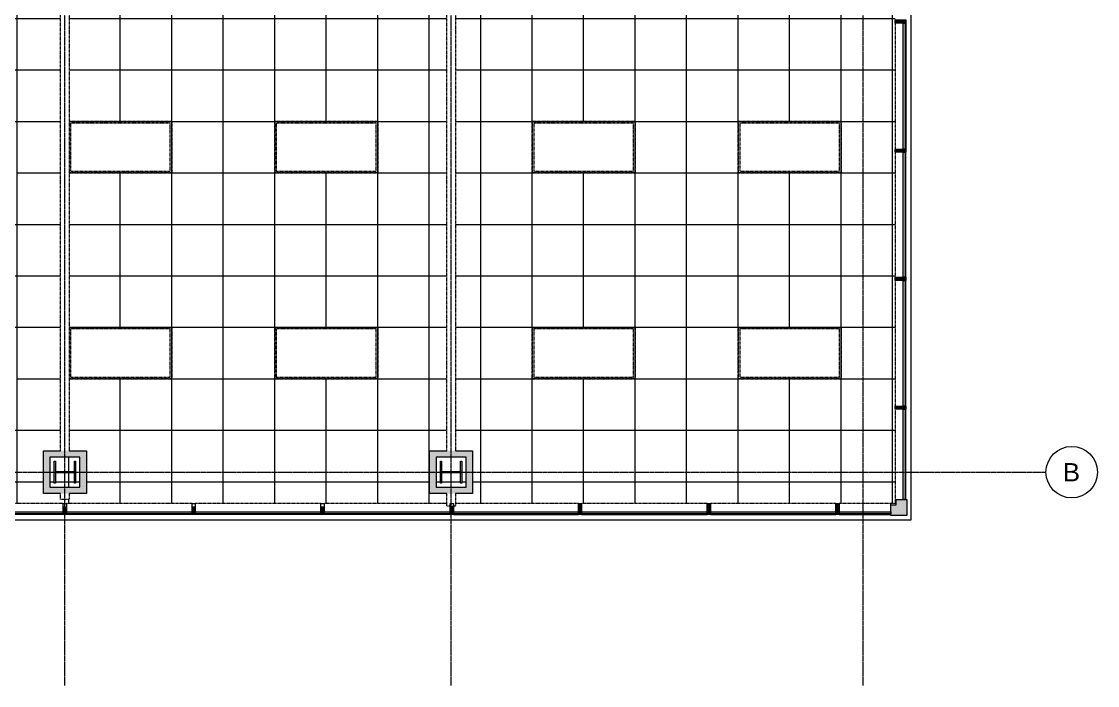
# Model space of a CAD drawing. Header units: inches. Extents: x -1263 to 2214, y -160 to 2229.
# Drawn here: x 1003 to 1504, y 640 to 950 of the extents above; entities that cross this region are included whole.
import ezdxf

# ---------------------------------------------------------------- set-up
doc = ezdxf.new("R2010")
doc.units = ezdxf.units.IN
doc.header["$MEASUREMENT"] = 0
doc.linetypes.add('Demolished', pattern=[0.1875, 0.125, -0.0625])
doc.linetypes.add('Grid Line 1_2_', pattern=[0.875, 0.5, -0.125, 0.125, -0.125])
for name, color, linetype, lineweight in [('A-CLNG', 13, 'Continuous', 13), ('A-CLNG-PATT', 13, 'Continuous', 13), ('A-DETL-GENF', 92, 'Continuous', 9), ('A-GLAZ-CURT', 52, 'Demolished', 9), ('A-GLAZ-CWMG', 51, 'Continuous', 13), ('A-WALL', 113, 'Demolished', 9), ('A-WALL-PATT', 111, 'Continuous', 13), ('E-LITE-EQPM', 33, 'Demolished', 9), ('I-WALL', 2, 'Continuous', 13), ('S-COLS', 52, 'Continuous', 13), ('S-GRID', 1, 'Continuous', 9), ('S-GRID-IDEN', 1, 'Continuous', 9)]:
    doc.layers.add(name, color=color, linetype=linetype, lineweight=lineweight)
doc.styles.add('Swis721 Lt BT', font='swissl.ttf', dxfattribs={"height": 8.514638})

# ---------------------------------------------------------------- blocks, each defined once
blk = doc.blocks.new('HP-Bearing Pile-Column - HP10X57-4885479-6TH FLOOR RCP DEMO')
at = {"layer": 'S-COLS', "lineweight": 9}
blk.add_hatch(color=7, dxfattribs=at).paths.add_polyline_path([(-5.1, -4.435), (-5.1, -5), (5.1, -5), (5.1, -4.435), (0.2825, -4.435), (0.2825, 4.435), (5.1, 4.435), (5.1, 5), (-5.1, 5), (-5.1, 4.435), (-0.2825, 4.435), (-0.2825, -4.435), (-4.4727, -4.435)], flags=0)
at = {"layer": 'S-COLS', "color": 8, "lineweight": 20}
for p, q in [((-5.1, 5), (5.1, 5)), ((-5.1, 4.435), (-5.1, 5)), ((-0.2825, 4.435), (-5.1, 4.435)), ((-0.2825, -4.435), (-0.2825, 4.435)), ((5.1, 4.435), (0.2825, 4.435)), ((0.2825, 4.435), (0.2825, -4.435)), ((5.1, 5), (5.1, 4.435)), ((-5.1, -5), (-5.1, -4.435)), ((-5.1, -4.435), (-0.2825, -4.435)), ((5.1, -5), (-5.1, -5)), ((0.2825, -4.435), (5.1, -4.435)), ((5.1, -4.435), (5.1, -5))]:
    blk.add_line(p, q, dxfattribs=at)
blk = doc.blocks.new('System Panel - Glazed-5268263-6TH FLOOR RCP DEMO')
at = {"layer": 'A-GLAZ-CURT', "linetype": 'Continuous'}
blk.add_hatch(color=7, dxfattribs=at).paths.add_polyline_path([(29.4, 1.75), (-29.4, 1.75), (-29.4, 0.75), (29.4, 0.75), (29.4, 1.34)], flags=0)
at = {"layer": 'A-GLAZ-CURT', "color": 8, "linetype": 'Continuous', "lineweight": 20}
for p, q in [((-29.4, 0.75), (-29.4, 1.75)), ((-29.4, 1.75), (29.4, 1.75)), ((29.4, 0.75), (-29.4, 0.75)), ((29.4, 1.75), (29.4, 0.75))]:
    blk.add_line(p, q, dxfattribs=at)
blk = doc.blocks.new('Rectangular Mullion - 1_5_ x 2_5_ rectangular-4911818-6TH FLOOR RCP DEMO')
at = {"layer": 'A-GLAZ-CWMG', "lineweight": 9}
blk.add_line((1022.4, 720.26), (963.88, 720.26), dxfattribs=at)
blk = doc.blocks.new('System Panel - Glazed-5268281-6TH FLOOR RCP DEMO')
at = {"layer": 'A-GLAZ-CURT', "linetype": 'Continuous'}
blk.add_hatch(color=7, dxfattribs=at).paths.add_polyline_path([(-3.37, 1.75), (-29.26, 1.75), (-29.26, 0.75), (29.26, 0.75), (29.26, 1.75)], flags=0)
at = {"layer": 'A-GLAZ-CURT', "color": 8, "linetype": 'Continuous', "lineweight": 20}
for p, q in [((-29.26, 0.75), (-29.26, 1.75)), ((-29.26, 1.75), (29.26, 1.75)), ((29.26, 0.75), (-29.26, 0.75)), ((29.26, 1.75), (29.26, 0.75))]:
    blk.add_line(p, q, dxfattribs=at)
blk = doc.blocks.new('Rectangular Mullion - 1_5_ x 2_5_ rectangular-V9-6TH FLOOR RCP DEMO')
at = {"layer": 'A-GLAZ-CWMG', "lineweight": 9}
blk.add_line((362.05, 720.26), (303.55, 720.26), dxfattribs=at)
blk = doc.blocks.new('System Panel - Glazed-5268268-6TH FLOOR RCP DEMO')
at = {"layer": 'A-GLAZ-CURT', "linetype": 'Continuous'}
blk.add_hatch(color=7, dxfattribs=at).paths.add_polyline_path([(-29.25, 1.75), (-29.25, 0.75), (29.25, 0.75), (29.25, 1.75)], flags=0)
at = {"layer": 'A-GLAZ-CURT', "color": 8, "linetype": 'Continuous', "lineweight": 20}
for p, q in [((-29.25, 0.75), (-29.25, 1.75)), ((-29.25, 1.75), (29.25, 1.75)), ((29.25, 0.75), (-29.25, 0.75)), ((29.25, 1.75), (29.25, 0.75))]:
    blk.add_line(p, q, dxfattribs=at)
blk = doc.blocks.new('Rectangular Mullion - 1_5_ x 2_5_ rectangular-4909405-6TH FLOOR RCP DEMO')
at = {"layer": 'A-GLAZ-CWMG', "lineweight": 9}
blk.add_line((1142.47, 720.26), (1083.9, 720.26), dxfattribs=at)
blk = doc.blocks.new('System Panel - Glazed-5268282-6TH FLOOR RCP DEMO')
at = {"layer": 'A-GLAZ-CURT', "linetype": 'Continuous'}
blk.add_hatch(color=7, dxfattribs=at).paths.add_polyline_path([(29.28, 1.75), (-29.28, 1.75), (-29.28, 0.75), (29.28, 0.75), (29.28, 1.34)], flags=0)
at = {"layer": 'A-GLAZ-CURT', "color": 8, "linetype": 'Continuous', "lineweight": 20}
for p, q in [((-29.28, 0.75), (-29.28, 1.75)), ((-29.28, 1.75), (29.28, 1.75)), ((29.28, 0.75), (-29.28, 0.75)), ((29.28, 1.75), (29.28, 0.75))]:
    blk.add_line(p, q, dxfattribs=at)
blk = doc.blocks.new('Rectangular Mullion - 1_5_ x 2_5_ rectangular-4983853-6TH FLOOR RCP DEMO')
at = {"layer": 'A-GLAZ-CWMG', "lineweight": 9}
blk.add_line((1202.76, 720.26), (1143.97, 720.26), dxfattribs=at)
blk = doc.blocks.new('Rectangular Mullion - 1_5_ x 2_5_ rectangular-5268262-6TH FLOOR RCP DEMO')
at = {"layer": 'A-GLAZ-CWMG', "lineweight": 9}
blk.add_hatch(color=7, dxfattribs=at).paths.add_polyline_path([(-0.75, -2), (-0.75, 1.74), (0.75, 1.74), (0.75, -2)], flags=0)
at = {"layer": 'A-GLAZ-CWMG', "color": 8, "lineweight": 20}
for p, q in [((0.75, 3), (-0.75, 3)), ((-0.75, 3), (-0.75, -2)), ((0.75, -2), (0.75, 3)), ((-0.75, -2), (0.75, -2))]:
    blk.add_line(p, q, dxfattribs=at)
blk = doc.blocks.new('System Panel - Glazed-5268104-6TH FLOOR RCP DEMO')
at = {"layer": 'A-GLAZ-CURT', "linetype": 'Continuous'}
blk.add_hatch(color=7, dxfattribs=at).paths.add_polyline_path([(-29.36, 1.75), (-29.36, 0.75), (29.36, 0.75), (29.36, 1.75), (-24.03, 1.75)], flags=0)
at = {"layer": 'A-GLAZ-CURT', "color": 8, "linetype": 'Continuous', "lineweight": 20}
for p, q in [((-29.36, 0.75), (-29.36, 1.75)), ((-29.36, 1.75), (29.36, 1.75)), ((29.36, 0.75), (-29.36, 0.75)), ((29.36, 1.75), (29.36, 0.75))]:
    blk.add_line(p, q, dxfattribs=at)
blk = doc.blocks.new('Rectangular Mullion - 1_5_ x 2_5_ rectangular-4983763-6TH FLOOR RCP DEMO')
at = {"layer": 'A-GLAZ-CWMG', "lineweight": 9}
blk.add_line((1415.1, 949.26), (1415.1, 890.54), dxfattribs=at)
blk = doc.blocks.new('Rectangular Mullion - 1_5_ x 2_5_ rectangular-4980335-6TH FLOOR RCP DEMO')
at = {"layer": 'A-GLAZ-CWMG', "lineweight": 9}
blk.add_hatch(color=7, dxfattribs=at).paths.add_polyline_path([(0.75, -1.75), (0.75, -2), (-0.75, -2), (-0.75, 3), (0.75, 3), (0.75, -0.75)], flags=0)
at = {"layer": 'A-GLAZ-CWMG', "color": 8, "lineweight": 20}
for p, q in [((0.75, 3), (-0.75, 3)), ((-0.75, 3), (-0.75, -2)), ((0.75, -2), (0.75, 3)), ((-0.75, -2), (0.75, -2))]:
    blk.add_line(p, q, dxfattribs=at)
blk = doc.blocks.new('Rectangular Mullion - 1_5_ x 2_5_ rectangular-5268283-6TH FLOOR RCP DEMO')
at = {"layer": 'A-GLAZ-CWMG', "lineweight": 9}
blk.add_hatch(color=7, dxfattribs=at).paths.add_polyline_path([(0, -2), (0, 1.74), (-1.5, 1.74), (-1.5, -2)], flags=0)
at = {"layer": 'A-GLAZ-CWMG', "color": 8, "lineweight": 20}
for p, q in [((-1.5, 3), (0, 3)), ((-1.5, -2), (-1.5, 3)), ((0, 3), (0, -2)), ((0, -2), (-1.5, -2))]:
    blk.add_line(p, q, dxfattribs=at)
blk = doc.blocks.new('Rectangular Mullion - 1_5_ x 2_5_ rectangular-4982557-6TH FLOOR RCP DEMO')
at = {"layer": 'A-GLAZ-CWMG', "lineweight": 9}
blk.add_hatch(color=7, dxfattribs=at).paths.add_polyline_path([(-1.5, -1.75), (-1.5, 3), (0, 3), (0, -2), (-1.5, -2)], flags=0)
at = {"layer": 'A-GLAZ-CWMG', "color": 8, "lineweight": 20}
for p, q in [((0, 3), (-1.5, 3)), ((-1.5, 3), (-1.5, -2)), ((0, -2), (0, 3)), ((-1.5, -2), (0, -2))]:
    blk.add_line(p, q, dxfattribs=at)
blk = doc.blocks.new('L Corner Mullion - 5_ x 5_ Corner-4987988-6TH FLOOR RCP DEMO')
at = {"layer": 'A-GLAZ-CWMG', "lineweight": 9}
blk.add_hatch(color=7, dxfattribs=at).paths.add_polyline_path([(2.5, 2.5), (-5, 2.5), (-5, -2.5), (-2.5, -2.5), (-2.5, -5), (2.5, -5), (2.5, -3)], flags=0)
at = {"layer": 'A-GLAZ-CWMG', "color": 8, "lineweight": 20}
for p, q in [((-5, -2.5), (-5, 2.5)), ((-5, 2.5), (2.5, 2.5)), ((2.5, 2.5), (2.5, -5)), ((-2.5, -2.5), (-5, -2.5)), ((-2.5, -5), (-2.5, -2.5)), ((2.5, -5), (-2.5, -5))]:
    blk.add_line(p, q, dxfattribs=at)
blk = doc.blocks.new('Rectangular Mullion - 1_5_ x 2_5_ rectangular-4987730-6TH FLOOR RCP DEMO')
at = {"layer": 'A-GLAZ-CWMG', "lineweight": 9}
blk.add_line((1415.1, 770.76), (1415.1, 829.31), dxfattribs=at)
blk = doc.blocks.new('Rectangular Mullion - 1_5_ x 2_5_ rectangular-4987731-6TH FLOOR RCP DEMO')
at = {"layer": 'A-GLAZ-CWMG', "lineweight": 9}
for p, q in [((1415.1, 727.26), (1415.1, 769.26)), ((1410.1, 727.26), (1410.6, 727.26))]:
    blk.add_line(p, q, dxfattribs=at)
blk = doc.blocks.new('Rectangular Mullion - 1_5_ x 2_5_ rectangular-4988013-6TH FLOOR RCP DEMO')
at = {"layer": 'A-GLAZ-CWMG', "lineweight": 9}
blk.add_line((1415.1, 830.81), (1415.1, 889.04), dxfattribs=at)
blk = doc.blocks.new('System Panel - Glazed-4987991-6TH FLOOR RCP DEMO')
at = {"layer": 'A-GLAZ-CURT', "linetype": 'Continuous'}
blk.add_hatch(color=7, dxfattribs=at).paths.add_polyline_path([(-21, -1.75), (21, -1.75), (21, -0.75), (-21, -0.75)], flags=0)
at = {"layer": 'A-GLAZ-CURT', "color": 8, "linetype": 'Continuous', "lineweight": 20}
for p, q in [((-21, -1.75), (-21, -0.75)), ((-21, -0.75), (21, -0.75)), ((21, -1.75), (-21, -1.75)), ((21, -0.75), (21, -1.75))]:
    blk.add_line(p, q, dxfattribs=at)
blk = doc.blocks.new('System Panel - Glazed-4987992-6TH FLOOR RCP DEMO')
at = {"layer": 'A-GLAZ-CURT', "linetype": 'Continuous'}
blk.add_hatch(color=7, dxfattribs=at).paths.add_polyline_path([(-29.27, -1.75), (29.27, -1.75), (29.27, -0.75), (-29.27, -0.75)], flags=0)
at = {"layer": 'A-GLAZ-CURT', "color": 8, "linetype": 'Continuous', "lineweight": 20}
for p, q in [((-29.27, -1.75), (-29.27, -0.75)), ((-29.27, -0.75), (29.27, -0.75)), ((29.27, -1.75), (-29.27, -1.75)), ((29.27, -0.75), (29.27, -1.75))]:
    blk.add_line(p, q, dxfattribs=at)
blk = doc.blocks.new('System Panel - Glazed-4988017-6TH FLOOR RCP DEMO')
at = {"layer": 'A-GLAZ-CURT', "linetype": 'Continuous'}
blk.add_hatch(color=7, dxfattribs=at).paths.add_polyline_path([(-29.11, -1.75), (29.11, -1.75), (29.11, -0.75), (-29.11, -0.75)], flags=0)
at = {"layer": 'A-GLAZ-CURT', "color": 8, "linetype": 'Continuous', "lineweight": 20}
for p, q in [((-29.11, -1.75), (-29.11, -0.75)), ((-29.11, -0.75), (29.11, -0.75)), ((29.11, -1.75), (-29.11, -1.75)), ((29.11, -0.75), (29.11, -1.75))]:
    blk.add_line(p, q, dxfattribs=at)
blk = doc.blocks.new('Rectangular Mullion - 1_5_ x 2_5_ rectangular-4987983-6TH FLOOR RCP DEMO')
at = {"layer": 'A-GLAZ-CWMG', "lineweight": 9}
blk.add_hatch(color=7, dxfattribs=at).paths.add_polyline_path([(-0.75, 2), (0.75, 2), (0.75, -3), (-0.75, -3), (-0.75, 1.75)], flags=0)
at = {"layer": 'A-GLAZ-CWMG', "color": 8, "lineweight": 20}
for p, q in [((0.75, 2), (-0.75, 2)), ((-0.75, 2), (-0.75, -3)), ((0.75, -3), (0.75, 2)), ((-0.75, -3), (0.75, -3))]:
    blk.add_line(p, q, dxfattribs=at)
blk = doc.blocks.new('System Panel - Glazed-4988149-6TH FLOOR RCP DEMO')
at = {"layer": 'A-GLAZ-CURT', "linetype": 'Continuous'}
blk.add_hatch(color=7, dxfattribs=at).paths.add_polyline_path([(-29.12, -1.75), (29.13, -1.75), (29.13, -0.75), (-29.12, -0.75), (-29.12, -1.34)], flags=0)
at = {"layer": 'A-GLAZ-CURT', "color": 8, "linetype": 'Continuous', "lineweight": 20}
for p, q in [((-29.12, -1.75), (-29.12, -0.75)), ((-29.12, -0.75), (29.13, -0.75)), ((29.13, -1.75), (-29.12, -1.75)), ((29.13, -0.75), (29.13, -1.75))]:
    blk.add_line(p, q, dxfattribs=at)
blk = doc.blocks.new('System Panel - Glazed-4988150-6TH FLOOR RCP DEMO')
at = {"layer": 'A-GLAZ-CURT', "linetype": 'Continuous'}
blk.add_hatch(color=7, dxfattribs=at).paths.add_polyline_path([(-26.53, -1.75), (29.25, -1.75), (29.25, -0.75), (-29.25, -0.75), (-29.25, -1.75)], flags=0)
at = {"layer": 'A-GLAZ-CURT', "color": 8, "linetype": 'Continuous', "lineweight": 20}
for p, q in [((-29.25, -1.75), (-29.25, -0.75)), ((-29.25, -0.75), (29.25, -0.75)), ((29.25, -1.75), (-29.25, -1.75)), ((29.25, -0.75), (29.25, -1.75))]:
    blk.add_line(p, q, dxfattribs=at)
blk = doc.blocks.new('System Panel - Glazed-4988151-6TH FLOOR RCP DEMO')
at = {"layer": 'A-GLAZ-CURT', "linetype": 'Continuous'}
blk.add_hatch(color=7, dxfattribs=at).paths.add_polyline_path([(-12.04, -1.75), (12.04, -1.75), (12.04, -0.75), (-12.04, -0.75), (-12.04, -1.34)], flags=0)
at = {"layer": 'A-GLAZ-CURT', "color": 8, "linetype": 'Continuous', "lineweight": 20}
for p, q in [((-12.04, -1.75), (-12.04, -0.75)), ((-12.04, -0.75), (12.04, -0.75)), ((12.04, -1.75), (-12.04, -1.75)), ((12.04, -0.75), (12.04, -1.75))]:
    blk.add_line(p, q, dxfattribs=at)
blk = doc.blocks.new('Rectangular Mullion - 1_5_ x 2_5_ rectangular-4988146-6TH FLOOR RCP DEMO')
at = {"layer": 'A-GLAZ-CWMG', "lineweight": 9}
blk.add_line((1324.01, 720.26), (1382.51, 720.26), dxfattribs=at)
blk = doc.blocks.new('Rectangular Mullion - 1_5_ x 2_5_ rectangular-4988147-6TH FLOOR RCP DEMO')
at = {"layer": 'A-GLAZ-CWMG', "lineweight": 9}
blk.add_line((1204.26, 720.26), (1262.51, 720.26), dxfattribs=at)
blk = doc.blocks.new('Rectangular Mullion - 1_5_ x 2_5_ rectangular-4988148-6TH FLOOR RCP DEMO')
at = {"layer": 'A-GLAZ-CWMG', "lineweight": 9}
for p, q in [((1408.1, 724.76), (1408.1, 725.26)), ((1384.01, 720.26), (1408.1, 720.26))]:
    blk.add_line(p, q, dxfattribs=at)
blk = doc.blocks.new('FAR22_CH - FAR24_CH-V41-6TH FLOOR RCP DEMO')
at = {"layer": 'A-DETL-GENF', "color": 7, "linetype": 'Demolished'}
for p, q in [((0.22, 0), (48, 0)), ((0.75, -0.75), (0.75, -23.25)), ((47.25, -0.75), (0.75, -0.75)), ((47.25, -23.25), (47.25, -0.75)), ((48, 0), (48, -24)), ((48, -24), (0.22, -24)), ((0.75, -23.25), (47.25, -23.25))]:
    blk.add_line(p, q, dxfattribs=at)
blk = doc.blocks.new('FAR22_CH - FAR24_CH-5125636-6TH FLOOR RCP DEMO')
at = {"layer": 'A-DETL-GENF', "color": 7, "linetype": 'Demolished'}
for p, q in [((0, 0), (48, 0)), ((0, -24), (0, 0)), ((0.75, -0.75), (0.75, -23.25)), ((47.25, -0.75), (0.75, -0.75)), ((47.25, -23.25), (47.25, -0.75)), ((48, 0), (48, -24)), ((48, -24), (0, -24)), ((0.75, -23.25), (47.25, -23.25))]:
    blk.add_line(p, q, dxfattribs=at)
blk = doc.blocks.new('Grid - Grid Head - Circle-50561-6TH FLOOR RCP DEMO')
at = {"layer": 'S-GRID-IDEN'}
blk.add_circle((0, 0), 0.125, dxfattribs=at)

msp = doc.modelspace()

# ---------------------------------------------------------------- hatches: boundary and pattern name
at = {"layer": 'A-CLNG-PATT', "linetype": 'Demolished'}
h = msp.add_hatch(dxfattribs=at)
h.set_pattern_fill('FP_4', color=55, style=0, pattern_type=2)
h.set_pattern_definition([(180, (136.926, 1431.436), (3e-15, 24), []), (90, (136.926, 1431.436), (24, -1e-15), [])])
h.paths.add_polyline_path([(296.69, 725.26), (480.9, 725.26), (480.9, 965.1), (296.87, 965.05), (296.87, 749.92), (312.8, 749.92), (312.8, 729.92), (304.8, 729.92), (304.8, 727.2), (300.8, 727.2), (300.8, 729.92), (296.69, 729.92)], flags=0)
h.paths.add_polyline_path([(1205.15, 725.26), (1410.1, 725.26), (1410.1, 965.1), (1405.26, 965.1), (1405.26, 964.1), (1385.26, 964.1), (1385.26, 965.1), (1205.15, 965.1), (1205.15, 749.92), (1213.15, 749.92), (1213.15, 729.92), (1205.15, 729.92)], flags=0)
h.paths.add_polyline_path([(603.67, 725.26), (841.05, 725.26), (841.05, 965.1), (664.97, 965.1), (664.97, 749.92), (672.97, 749.92), (672.97, 729.92), (652.97, 729.92), (652.97, 749.92), (660.97, 749.92), (660.97, 965.1), (484.9, 965.1), (484.9, 725.26), (602.17, 725.26)], flags=0)
h.paths.add_polyline_path([(1083.9, 725.26), (1201.15, 725.26), (1201.15, 729.92), (1193.15, 729.92), (1193.15, 749.92), (1201.15, 749.92), (1201.15, 965.1), (1025.15, 965.1), (1025.15, 903.44), (1072.93, 903.44), (1072.93, 879.44), (1025.15, 879.44), (1025.15, 807.44), (1072.93, 807.44), (1072.93, 783.44), (1025.15, 783.4), (1025.15, 749.92), (1033.15, 749.92), (1033.15, 729.92), (1025.15, 729.92), (1025.15, 727.2), (1021.15, 727.2), (1021.15, 729.92), (1013.15, 729.92), (1013.15, 749.92), (1021.15, 749.92), (1021.15, 965.1), (845.05, 965.1), (845.05, 725.26), (1082.4, 725.26)], flags=0)
h.paths.add_polyline_path([(1198.71, 732.92), (1210.15, 732.92), (1210.15, 746.92), (1196.15, 746.92), (1196.15, 732.92), (1198.15, 732.92)], flags=0)
h.paths.add_polyline_path([(1025.15, 732.92), (1030.15, 732.92), (1030.15, 746.92), (1016.15, 746.92), (1016.15, 732.92), (1021.15, 732.92)], flags=0)
h.paths.add_polyline_path([(664.97, 732.92), (669.97, 732.92), (669.97, 746.92), (655.97, 746.92), (655.97, 732.92), (660.97, 732.92)], flags=0)
h.paths.add_polyline_path([(304.8, 732.92), (309.8, 732.92), (309.8, 746.92), (296.69, 746.92), (296.69, 732.92), (304.09, 732.92)], flags=0)
h.paths.add_polyline_path([(1198.15, 734.82), (1198.15, 745.02), (1198.71, 745.02), (1198.71, 740.2), (1207.58, 740.2), (1207.58, 745.02), (1208.15, 745.02), (1208.15, 734.82), (1207.58, 734.82), (1207.58, 739.64), (1198.71, 739.64), (1198.71, 734.82)], flags=0)
h.paths.add_polyline_path([(1027.58, 734.82), (1027.58, 739.64), (1018.71, 739.64), (1018.71, 734.82), (1018.15, 734.82), (1018.15, 745.02), (1018.71, 745.02), (1018.71, 740.2), (1027.58, 740.2), (1027.58, 745.02), (1028.15, 745.02), (1028.15, 734.82)], flags=0)
h.paths.add_polyline_path([(657.97, 734.82), (657.97, 745.02), (658.54, 745.02), (658.54, 740.2), (667.41, 740.2), (667.41, 745.02), (667.97, 745.02), (667.97, 734.82), (667.41, 734.82), (667.41, 739.64), (658.54, 739.64), (658.54, 734.82)], flags=0)
h.paths.add_polyline_path([(297.8, 734.82), (297.8, 745.02), (298.36, 745.02), (298.36, 740.2), (307.23, 740.2), (307.23, 745.02), (307.8, 745.02), (307.8, 734.82), (307.23, 734.82), (307.23, 739.64), (298.36, 739.64), (298.36, 734.82), (298.04, 734.82)], flags=0)
h.paths.add_polyline_path([(304.93, 783.44), (304.93, 807.44), (352.93, 807.44), (352.93, 783.44), (320.94, 783.44)], flags=0)
h.paths.add_polyline_path([(1266.74, 783.44), (1240.93, 783.44), (1240.93, 807.44), (1288.93, 807.44), (1288.93, 783.44)], flags=0)
h.paths.add_polyline_path([(688.93, 783.44), (688.93, 807.44), (736.93, 807.44), (736.93, 783.44), (726.28, 783.44)], flags=0)
h.paths.add_polyline_path([(1384.93, 783.44), (1336.93, 783.44), (1336.93, 807.44), (1384.93, 807.44)], flags=0)
h.paths.add_polyline_path([(1131.62, 783.44), (1120.93, 783.44), (1120.93, 807.44), (1168.93, 807.44), (1168.93, 783.44)], flags=0)
h.paths.add_polyline_path([(1000.93, 783.44), (952.93, 783.44), (952.93, 807.44), (1000.93, 807.44), (1000.93, 787.06)], flags=0)
h.paths.add_polyline_path([(904.93, 783.44), (856.93, 783.44), (856.93, 807.44), (904.93, 807.44), (904.93, 789.54)], flags=0)
h.paths.add_polyline_path([(784.93, 783.44), (784.93, 807.44), (832.93, 807.44), (832.93, 783.44)], flags=0)
h.paths.add_polyline_path([(592.93, 783.44), (592.93, 807.44), (640.93, 807.44), (640.93, 783.44)], flags=0)
h.paths.add_polyline_path([(448.93, 783.44), (400.93, 783.44), (400.93, 807.44), (448.93, 807.44)], flags=0)
h.paths.add_polyline_path([(496.93, 783.44), (496.93, 807.44), (544.93, 807.44), (544.93, 783.44)], flags=0)
h.paths.add_polyline_path([(304.93, 879.44), (304.93, 903.44), (352.93, 903.44), (352.93, 879.44), (320.94, 879.44)], flags=0)
h.paths.add_polyline_path([(496.93, 879.44), (496.93, 903.44), (544.93, 903.44), (544.93, 879.44)], flags=0)
h.paths.add_polyline_path([(400.93, 879.44), (400.93, 903.44), (448.93, 903.44), (448.93, 879.44)], flags=0)
h.paths.add_polyline_path([(640.93, 879.44), (592.93, 879.44), (592.93, 903.44), (640.93, 903.44), (640.93, 895.87)], flags=0)
h.paths.add_polyline_path([(784.93, 879.44), (784.93, 903.44), (832.93, 903.44), (832.93, 879.44)], flags=0)
h.paths.add_polyline_path([(688.93, 879.44), (688.93, 903.44), (736.93, 903.44), (736.93, 879.44), (726.28, 879.44)], flags=0)
h.paths.add_polyline_path([(861.4, 879.44), (856.93, 879.44), (856.93, 903.44), (904.93, 903.44), (904.93, 879.44)], flags=0)
h.paths.add_polyline_path([(1000.93, 879.44), (952.93, 879.44), (952.93, 903.44), (1000.93, 903.44), (1000.93, 895.87)], flags=0)
h.paths.add_polyline_path([(1120.93, 879.44), (1120.93, 903.44), (1168.93, 903.44), (1168.93, 879.44), (1131.62, 879.44)], flags=0)
h.paths.add_polyline_path([(1288.93, 879.44), (1240.93, 879.44), (1240.93, 903.44), (1288.93, 903.44), (1288.93, 895.87)], flags=0)
h.paths.add_polyline_path([(1343.38, 879.44), (1336.93, 879.44), (1336.93, 903.44), (1384.93, 903.44), (1384.93, 879.44)], flags=0)
at = {"layer": 'A-WALL-PATT', "lineweight": 9}
for points in [[(1013.15, 729.92), (1016.15, 729.92), (1016.15, 749.92), (1013.15, 749.92)], [(1021.15, 746.92), (1033.15, 746.92), (1033.15, 749.92), (1016.15, 749.92), (1016.15, 746.92)], [(1196.15, 729.92), (1196.15, 749.92), (1193.15, 749.92), (1193.15, 729.92)], [(1204.17, 746.92), (1213.15, 746.92), (1213.15, 749.92), (1196.15, 749.9), (1196.15, 746.92), (1199.18, 746.92)], [(1030.15, 729.92), (1033.15, 729.92), (1033.15, 746.92), (1030.15, 746.92), (1030.15, 732.92)], [(1210.15, 729.92), (1213.15, 729.92), (1213.15, 746.92), (1210.15, 746.92), (1210.15, 732.92)], [(1021.15, 729.92), (1030.15, 729.92), (1030.15, 732.92), (1016.15, 732.92), (1016.15, 729.92)], [(1199.18, 729.92), (1210.15, 729.92), (1210.15, 732.92), (1196.15, 732.92), (1196.15, 729.92)]]:
    msp.add_hatch(color=7, dxfattribs=at).paths.add_polyline_path(points, flags=0)

# ---------------------------------------------------------------- linework, layer by layer
at = {"layer": 'A-CLNG', "color": 7, "linetype": 'Demolished', "lineweight": 9}
for p, q in [((1410.1, 949.26), (1410.1, 890.54)), ((1072.93, 903.44), (1025.15, 903.44)), ((1072.93, 879.44), (1072.93, 903.44)), ((1168.93, 903.44), (1120.93, 903.44)), ((1120.93, 903.44), (1120.93, 879.44)), ((1168.93, 879.44), (1168.93, 903.44)), ((1288.93, 903.44), (1240.93, 903.44)), ((1240.93, 903.44), (1240.93, 879.44)), ((1288.93, 879.44), (1288.93, 903.44)), ((1384.93, 903.44), (1336.93, 903.44)), ((1336.93, 903.44), (1336.93, 879.44)), ((1384.93, 879.44), (1384.93, 903.44)), ((1410.1, 889.04), (1410.1, 830.81)), ((1025.15, 879.44), (1072.93, 879.44)), ((1120.93, 879.44), (1168.93, 879.44)), ((1240.93, 879.44), (1288.93, 879.44)), ((1336.93, 879.44), (1384.93, 879.44)), ((1410.1, 829.31), (1410.1, 770.76)), ((1072.93, 807.44), (1025.15, 807.44)), ((1072.93, 783.44), (1072.93, 807.44)), ((1168.93, 807.44), (1120.93, 807.44)), ((1120.93, 807.44), (1120.93, 783.44)), ((1168.93, 783.44), (1168.93, 807.44)), ((1288.93, 807.44), (1240.93, 807.44)), ((1240.93, 807.44), (1240.93, 783.44)), ((1288.93, 783.44), (1288.93, 807.44)), ((1384.93, 807.44), (1336.93, 807.44)), ((1336.93, 807.44), (1336.93, 783.44)), ((1384.93, 783.44), (1384.93, 807.44)), ((1025.15, 783.44), (1072.93, 783.44)), ((1120.93, 783.44), (1168.93, 783.44)), ((1240.93, 783.44), (1288.93, 783.44)), ((1336.93, 783.44), (1384.93, 783.44)), ((1410.1, 769.26), (1410.1, 725.26)), ((1022.4, 725.26), (963.88, 725.26)), ((1082.4, 725.26), (1023.9, 725.26)), ((1142.47, 725.26), (1083.9, 725.26)), ((1201.15, 725.26), (1143.97, 725.26)), ((1262.51, 725.26), (1205.15, 725.26)), ((1322.51, 725.26), (1264.01, 725.26)), ((1382.51, 725.26), (1324.01, 725.26)), ((1410.1, 725.26), (1384.01, 725.26))]:
    msp.add_line(p, q, dxfattribs=at)
at = {"layer": 'A-WALL', "linetype": 'Continuous'}
for p, q in [((1417.6, 717.76), (1417.6, 2142.61)), ((-1172.02, 717.76), (1417.6, 717.76))]:
    msp.add_line(p, q, dxfattribs=at)
at = {"layer": 'A-WALL', "color": 250, "lineweight": 20}
for p, q in [((1021.15, 749.92), (1021.15, 965.1)), ((1025.15, 965.1), (1025.15, 749.92)), ((1201.15, 749.92), (1201.15, 965.1)), ((1205.15, 965.1), (1205.15, 749.92)), ((1021.15, 727.2), (1021.15, 729.92)), ((1025.15, 727.2), (1021.15, 727.2)), ((1025.15, 729.92), (1025.15, 727.2)), ((1201.15, 724.01), (1201.15, 729.92)), ((1205.15, 729.92), (1205.15, 724.01)), ((1205.15, 724.01), (1201.15, 724.01))]:
    msp.add_line(p, q, dxfattribs=at)
at = {"layer": 'I-WALL', "color": 8, "lineweight": 20}
for p, q in [((1013.15, 729.92), (1013.15, 749.92)), ((1013.15, 749.92), (1021.15, 749.92)), ((1025.15, 749.92), (1033.15, 749.92)), ((1033.15, 749.92), (1033.15, 729.92)), ((1193.15, 729.92), (1193.15, 749.92)), ((1193.15, 749.92), (1201.15, 749.92)), ((1205.15, 749.92), (1213.15, 749.92)), ((1213.15, 749.92), (1213.15, 729.92)), ((1016.15, 746.92), (1016.15, 732.92)), ((1030.15, 746.92), (1016.15, 746.92)), ((1030.15, 732.92), (1030.15, 746.92)), ((1196.15, 746.92), (1196.15, 732.92)), ((1210.15, 746.92), (1196.15, 746.92)), ((1210.15, 732.92), (1210.15, 746.92)), ((1016.15, 732.92), (1030.15, 732.92)), ((1196.15, 732.92), (1210.15, 732.92)), ((1021.15, 729.92), (1013.15, 729.92)), ((1033.15, 729.92), (1025.15, 729.92)), ((1201.15, 729.92), (1193.15, 729.92)), ((1213.15, 729.92), (1205.15, 729.92))]:
    msp.add_line(p, q, dxfattribs=at)
at = {"layer": 'S-GRID', "linetype": 'Grid Line 1_2_'}
for p, q in [((1023.15, 640.48), (1023.15, 2204.87)), ((1203.15, 640.48), (1203.15, 2204.87)), ((1395.26, 640.48), (1395.26, 2204.87)), ((-1262.83, 739.92), (1480.44, 739.92))]:
    msp.add_line(p, q, dxfattribs=at)

# ---------------------------------------------------------------- block references
at = {"layer": 'A-GLAZ-CURT', "linetype": 'Continuous'}
for name, p, rotation in [('System Panel - Glazed-5268104-6TH FLOOR RCP DEMO', (1413.1, 919.9), 269.9999999999999), ('System Panel - Glazed-4988017-6TH FLOOR RCP DEMO', (1413.1, 859.92), 89.9999999999999), ('System Panel - Glazed-4987992-6TH FLOOR RCP DEMO', (1413.1, 800.04), 89.9999999999999), ('System Panel - Glazed-4987991-6TH FLOOR RCP DEMO', (1413.1, 748.26), 89.9999999999999), ('System Panel - Glazed-5268281-6TH FLOOR RCP DEMO', (993.14, 722.26), 180), ('System Panel - Glazed-5268268-6TH FLOOR RCP DEMO', (1053.15, 722.26), 180), ('System Panel - Glazed-5268282-6TH FLOOR RCP DEMO', (1113.18, 722.26), 180), ('System Panel - Glazed-5268263-6TH FLOOR RCP DEMO', (1173.36, 722.26), 180)]:
    msp.add_blockref(name, p, dxfattribs=dict(at, rotation=rotation))
for name, p in [('System Panel - Glazed-4988149-6TH FLOOR RCP DEMO', (1233.39, 722.26)), ('System Panel - Glazed-4988150-6TH FLOOR RCP DEMO', (1293.26, 722.26)), ('System Panel - Glazed-4988150-6TH FLOOR RCP DEMO', (1353.26, 722.26)), ('System Panel - Glazed-4988151-6TH FLOOR RCP DEMO', (1396.06, 722.26))]:
    msp.add_blockref(name, p, dxfattribs=at)
at = {"layer": 'A-GLAZ-CWMG', "lineweight": 9, "extrusion": (0, 0, -1)}
for name, p, rotation in [('Rectangular Mullion - 1_5_ x 2_5_ rectangular-4980335-6TH FLOOR RCP DEMO', (-1413.1, 950.01), 270.0000000000001), ('Rectangular Mullion - 1_5_ x 2_5_ rectangular-4982557-6TH FLOOR RCP DEMO', (-1413.1, 889.04), 270.0000000000001), ('Rectangular Mullion - 1_5_ x 2_5_ rectangular-4987983-6TH FLOOR RCP DEMO', (-1413.1, 830.06), 90.00000000000011), ('Rectangular Mullion - 1_5_ x 2_5_ rectangular-4987983-6TH FLOOR RCP DEMO', (-1413.1, 770.01), 90.00000000000011), ('Rectangular Mullion - 1_5_ x 2_5_ rectangular-4987983-6TH FLOOR RCP DEMO', (-1263.26, 722.26), 180), ('Rectangular Mullion - 1_5_ x 2_5_ rectangular-4987983-6TH FLOOR RCP DEMO', (-1323.26, 722.26), 180), ('Rectangular Mullion - 1_5_ x 2_5_ rectangular-4987983-6TH FLOOR RCP DEMO', (-1383.26, 722.26), 180)]:
    msp.add_blockref(name, p, dxfattribs=dict(at, rotation=rotation))
at = {"layer": 'A-GLAZ-CWMG', "lineweight": 9}
for name, p in [('Rectangular Mullion - 1_5_ x 2_5_ rectangular-4983763-6TH FLOOR RCP DEMO', (0, 0)), ('Rectangular Mullion - 1_5_ x 2_5_ rectangular-4988013-6TH FLOOR RCP DEMO', (0, 0)), ('Rectangular Mullion - 1_5_ x 2_5_ rectangular-4987730-6TH FLOOR RCP DEMO', (0, 0)), ('Rectangular Mullion - 1_5_ x 2_5_ rectangular-4987731-6TH FLOOR RCP DEMO', (0, 0)), ('Rectangular Mullion - 1_5_ x 2_5_ rectangular-5268283-6TH FLOOR RCP DEMO', (1204.26, 722.26)), ('Rectangular Mullion - 1_5_ x 2_5_ rectangular-4988148-6TH FLOOR RCP DEMO', (0, 0)), ('Rectangular Mullion - 1_5_ x 2_5_ rectangular-4911818-6TH FLOOR RCP DEMO', (0, 0)), ('Rectangular Mullion - 1_5_ x 2_5_ rectangular-V9-6TH FLOOR RCP DEMO', (720.35, 0)), ('Rectangular Mullion - 1_5_ x 2_5_ rectangular-4909405-6TH FLOOR RCP DEMO', (0, 0)), ('Rectangular Mullion - 1_5_ x 2_5_ rectangular-4983853-6TH FLOOR RCP DEMO', (0, 0)), ('Rectangular Mullion - 1_5_ x 2_5_ rectangular-4988147-6TH FLOOR RCP DEMO', (0, 0)), ('Rectangular Mullion - 1_5_ x 2_5_ rectangular-4988146-6TH FLOOR RCP DEMO', (-60, 0)), ('Rectangular Mullion - 1_5_ x 2_5_ rectangular-4988146-6TH FLOOR RCP DEMO', (0, 0))]:
    msp.add_blockref(name, p, dxfattribs=at)
at = {"layer": 'A-GLAZ-CWMG', "lineweight": 9, "rotation": 269.9999999999999}
msp.add_blockref('L Corner Mullion - 5_ x 5_ Corner-4987988-6TH FLOOR RCP DEMO', (1413.1, 722.26), dxfattribs=at)
at = {"layer": 'A-GLAZ-CWMG', "lineweight": 9, "extrusion": (0, 0, -1)}
for p in [(-1023.15, 722.26), (-1083.15, 722.26), (-1143.22, 722.26)]:
    msp.add_blockref('Rectangular Mullion - 1_5_ x 2_5_ rectangular-5268262-6TH FLOOR RCP DEMO', p, dxfattribs=at)
at = {"layer": 'E-LITE-EQPM', "color": 7}
for name, p in [('FAR22_CH - FAR24_CH-V41-6TH FLOOR RCP DEMO', (1024.93, 903.44)), ('FAR22_CH - FAR24_CH-5125636-6TH FLOOR RCP DEMO', (1120.93, 903.44)), ('FAR22_CH - FAR24_CH-5125636-6TH FLOOR RCP DEMO', (1240.93, 903.44)), ('FAR22_CH - FAR24_CH-5125636-6TH FLOOR RCP DEMO', (1336.93, 903.44)), ('FAR22_CH - FAR24_CH-V41-6TH FLOOR RCP DEMO', (1024.93, 807.44)), ('FAR22_CH - FAR24_CH-5125636-6TH FLOOR RCP DEMO', (1120.93, 807.44)), ('FAR22_CH - FAR24_CH-5125636-6TH FLOOR RCP DEMO', (1240.93, 807.44)), ('FAR22_CH - FAR24_CH-5125636-6TH FLOOR RCP DEMO', (1336.93, 807.44))]:
    msp.add_blockref(name, p, dxfattribs=at)
at = {"layer": 'S-COLS', "lineweight": 9, "rotation": 89.99999999999991}
for p in [(1023.15, 739.92), (1203.15, 739.92)]:
    msp.add_blockref('HP-Bearing Pile-Column - HP10X57-4885479-6TH FLOOR RCP DEMO', p, dxfattribs=at)
at = {"layer": 'S-GRID-IDEN', "xscale": 95.99999999999994, "yscale": 95.99999999999994, "zscale": 95.99999999999994, "rotation": 269.9999999999994}
msp.add_blockref('Grid - Grid Head - Circle-50561-6TH FLOOR RCP DEMO', (1492.44, 739.92), dxfattribs=at)

# ---------------------------------------------------------------- next in the draw order: texts
at = {"layer": 'S-GRID-IDEN', "insert": (1492.34, 744.15), "char_height": 8.51, "width": 9.072, "attachment_point": 2, "line_spacing_factor": 1.00667, "style": 'Swis721 Lt BT', "bg_fill": 3, "box_fill_scale": 1.25, "bg_fill_color": 0, "bg_fill_transparency": 0}
msp.add_mtext('B', dxfattribs=at)

doc.saveas('drawing.dxf')
